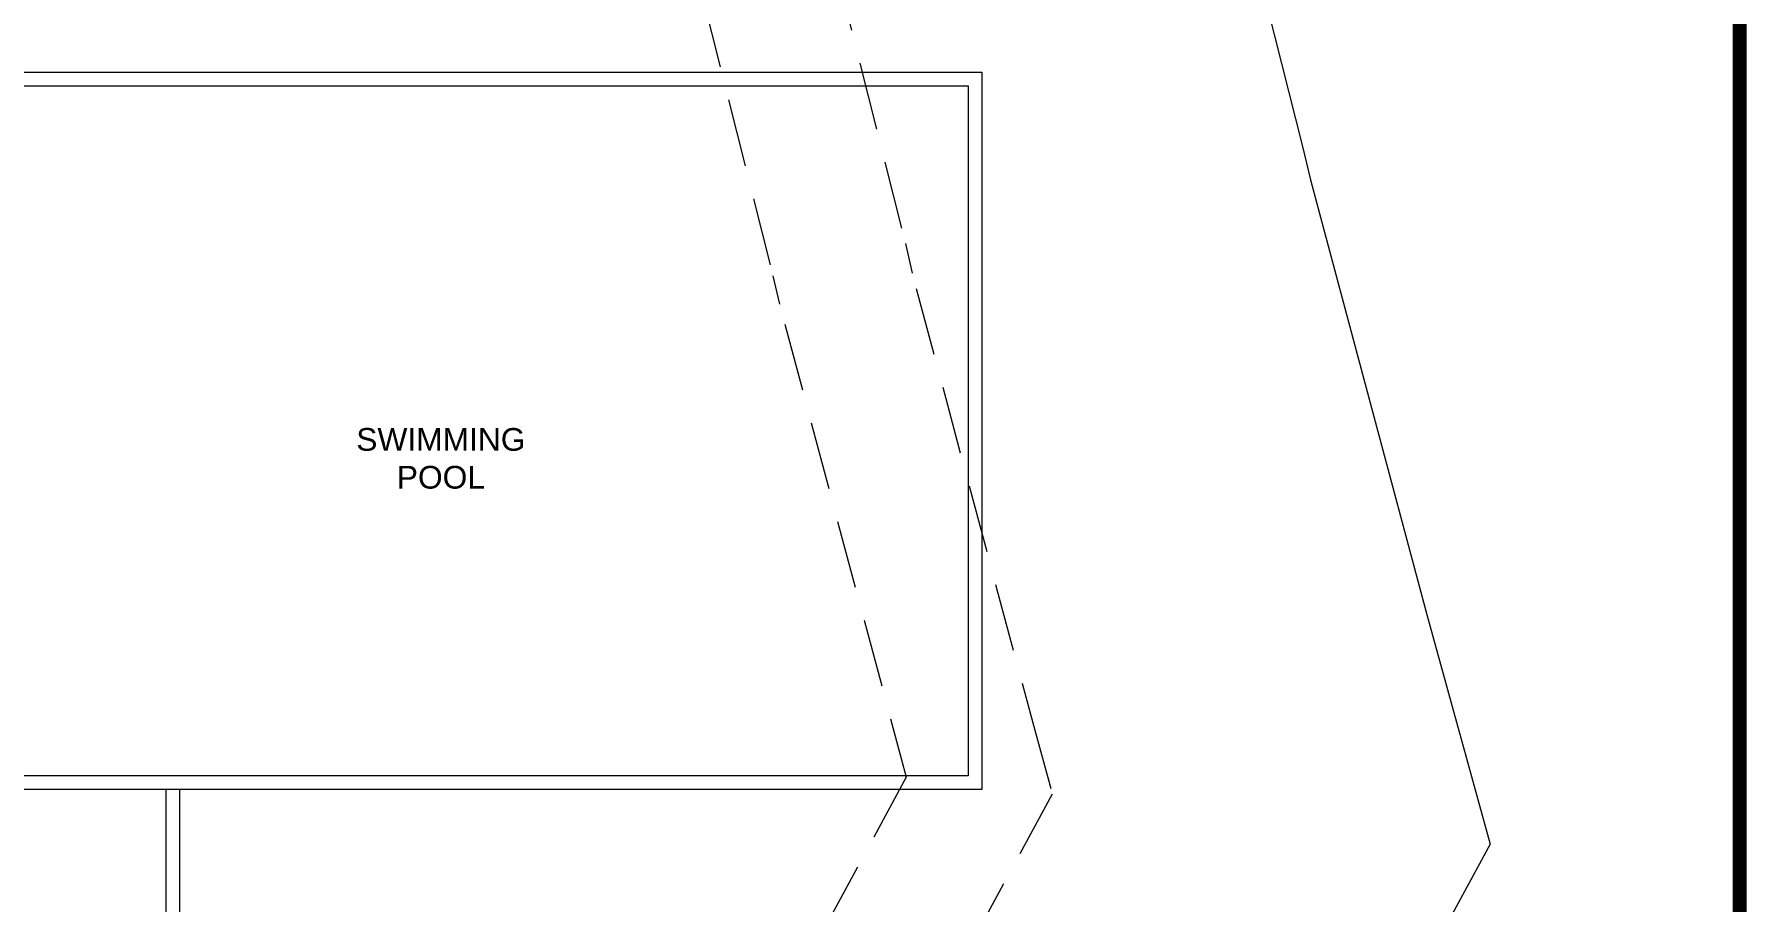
# Model space of a CAD drawing. Header units: inches. Extents: x 27644242 to 29761523, y -859349 to 216979.
# Drawn here: x 29108018 to 29126866, y -397280 to -387726 of the extents above; entities that cross this region are included whole.
import ezdxf

# ---------------------------------------------------------------- set-up
doc = ezdxf.new("R2010")
doc.units = ezdxf.units.IN
doc.header["$MEASUREMENT"] = 0
doc.linetypes.add('01-Xref Col Podium Lvl-1$0$HIDDEN', pattern=[0.375, 0.25, -0.125])
doc.layers.get('Defpoints').update_dxf_attribs({"color": 8})
doc.layers.add('RVA Site Boundary', color=17, linetype='Continuous', lineweight=15)
doc.layers.add('WALL', color=7, linetype='Continuous', lineweight=20)
doc.layers.add('text', color=7, linetype='Continuous')
doc.styles.add('AMITS', font='arial.ttf')

msp = doc.modelspace()

# ---------------------------------------------------------------- linework, layer by layer
at = {"layer": 'Defpoints', "linetype": 'Continuous', "const_width": 154.4}
msp.add_lwpolyline([(29126788.6, -372488.9), (29126788.6, -446738.9), (29018201.9, -446738.9), (29018201.9, -372488.9)], close=True, dxfattribs=at)
at = {"layer": 'RVA Site Boundary', "ltscale": 500}
for points in [[(29057290.1, -379073.5), (29071612.4, -379078.8), (29095872.2, -379097.8), (29119506.2, -379196.5), (29121977.6, -388964), (29122063.2, -389328.5)], [(29122063.3, -389328.6), (29123349.6, -394131.2), (29124041.8, -396645.8), (29122701.9, -399116.4), (29124573, -400875.8), (29124803.3, -408036.3), (29122309.6, -413294.3), (29122116.1, -413278.4), (29119362.4, -412970.4), (29119013.7, -412940.1), (29111852.9, -412318.2), (29108811.9, -411929.5), (29108445.6, -411845.6), (29108415.9, -411897.7), (29107965.4, -411664.4), (29107168.4, -411037.6), (29106305.2, -410434.2), (29106192.4, -409847.4), (29106055.1, -409822), (29105695.7, -409755.6), (29097677.5, -407809.2), (29093064.1, -409288.7), (29091217.2, -409771.1)]]:
    msp.add_lwpolyline(points, dxfattribs=at)
at = {"layer": 'RVA Site Boundary', "color": 252, "linetype": '01-Xref Col Podium Lvl-1$0$HIDDEN', "ltscale": 3000}
for points in [[(29057295.9, -383573.5), (29071609.8, -383578.8), (29095861, -383597.7), (29115999.3, -383681.9), (29117605.6, -390030.1), (29117682.2, -390356.7)], [(29057297.8, -385073.5), (29071608.9, -385078.8), (29095857.3, -385097.7), (29114830.3, -385177), (29116148.2, -390385.5), (29116221.9, -390699.5)], [(29117725.3, -390525.5), (29119006.8, -395310.5), (29119222.3, -396093.2), (29117093, -400019.2), (29120135.2, -402879.8), (29120270.6, -407092.2), (29119614.6, -408475.4), (29119403.1, -408457), (29112333, -407843), (29110340.5, -407588.3), (29110031.5, -405980.6), (29106872.8, -405397), (29106636, -405353.2), (29097508.8, -403137.6), (29091807.5, -404966), (29090493.2, -405309.2), (29084534.6, -405142.6), (29078620.2, -405337.4), (29077902, -405402.8), (29070600.6, -405819.7), (29062287.5, -406576.4)], [(29116277.7, -390918.7), (29117559.2, -395703.6), (29117615.8, -395909), (29115223.3, -400320.2), (29118655.9, -403547.8), (29118759.7, -406777.5), (29118706, -406890.8), (29112493.1, -406351.2), (29111608.5, -406238.2), (29111311.3, -404691.7), (29107145.4, -403921.9), (29106949.5, -403885.7), (29097452.6, -401580.4), (29091388.7, -403525.1), (29090321.2, -403803.8), (29084530.8, -403641.9), (29078527.4, -403839.6), (29077791.2, -403906.7), (29070489.8, -404323.6), (29062063, -405090.7)]]:
    msp.add_lwpolyline(points, dxfattribs=at)
at = {"layer": 'WALL', "ltscale": 500}
for p, q in [((29109468.2, -396042.7), (29109468.2, -397542.7)), ((29109618.2, -396042.7), (29109618.2, -397542.7))]:
    msp.add_line(p, q, dxfattribs=at)
for points in [[(29106246, -390817.9), (29106246, -388142.7), (29118446, -388142.7), (29118446, -396042.7), (29107896, -396042.9)], [(29106396, -390817.9), (29106396, -388292.7), (29118296, -388292.7), (29118296, -395892.7), (29107896, -395892.9)]]:
    msp.add_lwpolyline(points, dxfattribs=at)

# ---------------------------------------------------------------- texts
at = {"layer": 'text', "ltscale": 100, "insert": (29110823.6, -392063), "char_height": 250, "width": 3339.927, "attachment_point": 1, "style": 'AMITS'}
msp.add_mtext('\\pxqc;SWIMMING \\P\\pi1,l-1;POOL', dxfattribs=at)

doc.saveas('drawing.dxf')
